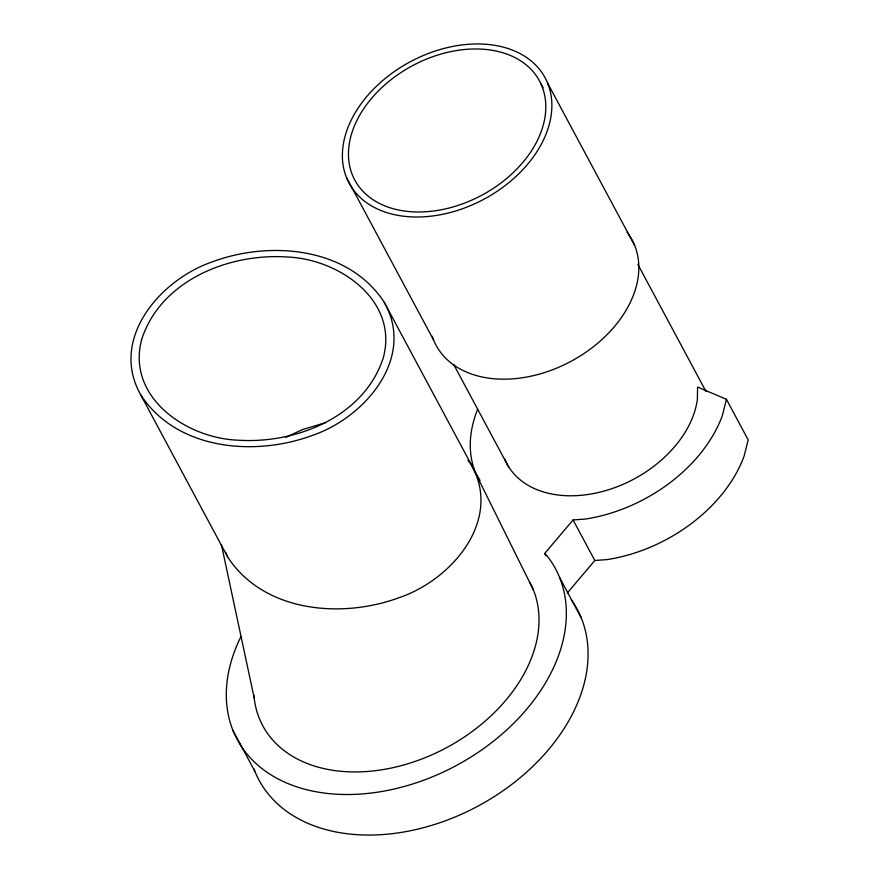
<?xml version="1.0" encoding="UTF-8"?>
<svg xmlns="http://www.w3.org/2000/svg" width="879" height="879" viewBox="0 0 879 879"><rect width="100%" height="100%" fill="white"/><g stroke="black" fill="none" stroke-linecap="round" stroke-linejoin="round"><path stroke-width="1.32" d="M504.568 458.75A104.81 73.462 -28.2 0 0 607.894 489.955A104.81 73.462 -28.2 0 0 697.388 399.33L697.563 387.046L726.428 399.297L722.362 415.547A137.058 96.064 -28.2 0 1 585.249 519.071L573.075 519.95L544.661 553.528L545.936 555.913M567.263 593.05L594.819 560.494L606.982 559.604A137.058 96.064 -28.2 0 0 744.106 456.091L748.172 439.841L726.428 399.297M285.939 437.335L302.53 429.545L325.669 422.645M544.661 553.528L547.145 555.935A180.602 126.587 -28.2 0 1 401.714 787.155A180.602 126.587 -28.2 0 1 240.824 636.835M384.244 302.288C348.128 246.889 269.897 240.385 212.366 261.832C160.308 279.599 109.029 338.964 140.739 394.88L227.694 557.055C263.81 612.454 342.041 618.959 399.571 597.511C451.63 579.744 502.909 520.379 471.199 464.464L384.244 302.288C415.954 358.203 364.664 417.569 312.605 435.336C255.086 456.783 176.855 450.279 140.739 394.88M467.969 460.189L471.199 464.464L533.322 589.743M480.044 480.45L475.418 472.441A137.058 96.064 -28.2 0 1 477.649 409.328M547.694 83.263A111.259 77.978 -28.2 0 1 422.228 216.882A111.259 77.978 -28.2 0 1 371.465 91.284A111.259 77.978 -28.2 0 1 547.694 83.263L634.649 245.439M541.156 84.043L543.101 87.68M637.846 264.37L705.98 391.452M573.075 519.95L594.819 560.494M453.685 364.488L508.842 467.364M346.557 177.69L433.512 339.854M559.56 577.426L581.294 617.97M233.078 730.691L254.822 771.235M225.716 552.309L227.694 557.055M221.398 544.573L254.163 697.871M571.229 599.632A180.602 126.587 -28.2 0 1 477.319 806.461A180.602 126.587 -28.2 0 1 253.877 768.795M530.015 582.656A151.573 106.238 -28.2 0 1 426.161 757.269A151.573 106.238 -28.2 0 1 253.91 695.344M627.002 232.199A111.259 77.978 -28.2 0 1 570.713 361.489A111.259 77.978 -28.2 0 1 432.204 336.25M141.651 339.503C126.257 397.484 186.787 438.412 238.176 440.192C296.135 444.027 364.291 416.767 383.332 357.665C398.725 299.684 338.195 258.756 286.807 256.976C228.848 253.141 160.692 280.412 141.651 339.503M429.985 211.41A104.81 73.462 -28.2 0 0 539.86 81.626A104.81 73.462 -28.2 0 0 371.542 98.382A104.81 73.462 -28.2 0 0 429.985 211.41"/></g></svg>
